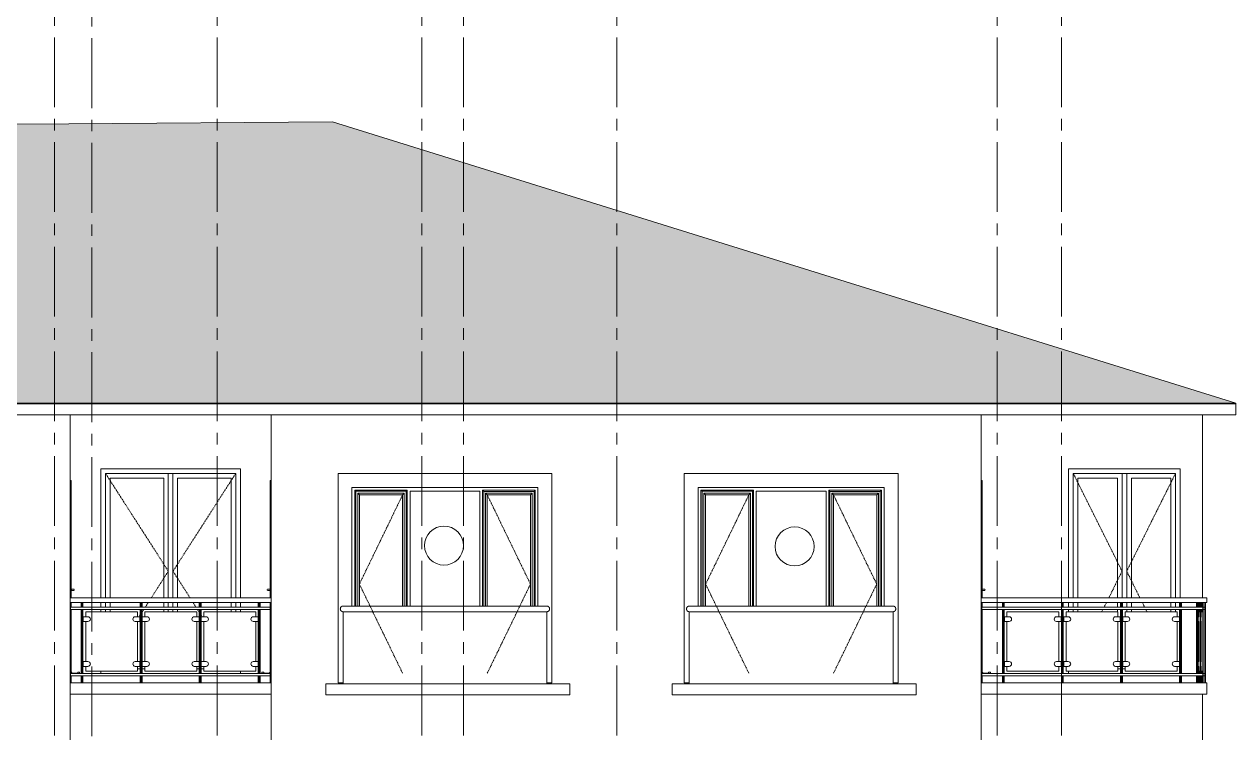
# Model space of a CAD drawing. Header units: millimetres. Extents: x 1373 to 40779, y 1939 to 6439.
# Drawn here: x 38774 to 40077, y 4722 to 5484 of the extents above; entities that cross this region are included whole.
import ezdxf

# ---------------------------------------------------------------- set-up
doc = ezdxf.new("R2010")
doc.units = ezdxf.units.MM
doc.linetypes.add('Center', pattern=[3, 1.2, -0.6, 0.6, -0.6])
doc.linetypes.add('IMPORT-CENTER2', pattern=[112.5, 75, -12.5, 12.5, -12.5])
for name, color, linetype, lineweight in [('A-DOOR', 31, 'Continuous', 18), ('A-DOOR-FRAM', 31, 'Continuous', 18), ('A-FLOR', 192, 'Continuous', 30), ('A-FLOR-HRAL', 11, 'Continuous', 18), ('A-GLAZ', 151, 'Continuous', 18), ('A-ROOF', 132, 'Continuous', 18), ('A-ROOF-PATT', 132, 'Continuous', 18), ('A-WALL', 20, 'Continuous', 9), ('S-GRID', 252, 'IMPORT-CENTER2', 5)]:
    doc.layers.add(name, color=color, linetype=linetype, lineweight=lineweight)
doc.layers.add('Çember', color=7, linetype='Continuous')

# ---------------------------------------------------------------- blocks, each defined once
blk = doc.blocks.new('_MB_KAPI_CAMLI_B - _m_kapı_90_camlı-V58-ÖN GÖRÜNÜŞ')
at = {"layer": 'A-DOOR'}
for p, q in [((261.3, 1100.7), (259.8, 1100.7)), ((259.8, 1099.3), (261.3, 1099.3)), ((261.3, 1101.2), (261.3, 1100)), ((261.3, 1100), (261.3, 1098.8)), ((254.4, 1011.5), (252.4, 1011.5)), ((252.4, 1010.2), (252.4, 1011.5)), ((254.4, 1010.2), (254.4, 1011.5)), ((260.1, 1010.5), (254.4, 1010.5)), ((260.1, 1010.2), (260.1, 1010.5)), ((260.5, 1010.8), (260.5, 1010.2))]:
    blk.add_line(p, q, dxfattribs=at)
at = {"layer": 'A-DOOR', "flags": 128}
for points in [[(259.8, 1100.7), (259.7, 1100.7), (259.7, 1100.7), (259.6, 1100.7), (259.6, 1100.7), (259.6, 1100.7), (259.5, 1100.7), (259.5, 1100.7), (259.4, 1100.7), (259.4, 1100.7), (259.4, 1100.7), (259.3, 1100.7), (259.3, 1100.7), (259.3, 1100.7), (259.2, 1100.7), (259.2, 1100.7), (259.2, 1100.7), (259.1, 1100.7), (259.1, 1100.7), (259.1, 1100.7), (259, 1100.7), (259, 1100.7), (259, 1100.7), (259, 1100.7), (258.9, 1100.7), (258.9, 1100.7), (258.9, 1100.7), (258.9, 1100.7), (258.9, 1100.7), (258.8, 1100.7), (258.8, 1100.7), (258.8, 1100.7), (258.8, 1100.7), (258.8, 1100.7), (258.8, 1100.7), (258.8, 1100.7), (258.8, 1100.7), (258.8, 1100.7), (258.8, 1100.7), (258.8, 1100.7)], [(258.8, 1099.3), (258.8, 1099.3), (258.8, 1099.3), (258.8, 1099.3), (258.8, 1099.3), (258.8, 1099.3), (258.8, 1099.3), (258.8, 1099.3), (258.8, 1099.3), (258.8, 1099.3), (258.8, 1099.3), (258.8, 1099.3), (258.9, 1099.3), (258.9, 1099.3), (258.9, 1099.3), (258.9, 1099.3), (258.9, 1099.3), (259, 1099.3), (259, 1099.3), (259, 1099.3), (259.1, 1099.3), (259.1, 1099.3), (259.1, 1099.3), (259.1, 1099.3), (259.2, 1099.3), (259.2, 1099.3), (259.2, 1099.3), (259.3, 1099.3), (259.3, 1099.3), (259.4, 1099.3), (259.4, 1099.3), (259.4, 1099.3), (259.5, 1099.3), (259.5, 1099.3), (259.5, 1099.3), (259.6, 1099.3), (259.6, 1099.3), (259.7, 1099.3), (259.7, 1099.3), (259.7, 1099.3), (259.8, 1099.3)], [(260.1, 1010.5), (260.1, 1010.5), (260.1, 1010.5), (260.2, 1010.5), (260.2, 1010.5), (260.2, 1010.5), (260.2, 1010.5), (260.2, 1010.5), (260.3, 1010.5), (260.3, 1010.6), (260.3, 1010.6), (260.3, 1010.6), (260.3, 1010.6), (260.4, 1010.6), (260.4, 1010.6), (260.4, 1010.6), (260.4, 1010.6), (260.4, 1010.7), (260.4, 1010.7), (260.4, 1010.7), (260.5, 1010.7), (260.5, 1010.7), (260.5, 1010.7), (260.5, 1010.7), (260.5, 1010.8), (260.5, 1010.8), (260.5, 1010.8), (260.5, 1010.8)], [(260.5, 1010.8), (260.6, 1010.9), (260.6, 1010.9), (260.6, 1011), (260.7, 1011.1), (260.7, 1011.2), (260.8, 1011.2), (260.8, 1011.3), (260.9, 1011.3), (260.9, 1011.4), (261, 1011.5), (261, 1011.5), (261.1, 1011.6), (261.2, 1011.6), (261.2, 1011.7), (261.3, 1011.7), (261.4, 1011.7)]]:
    blk.add_lwpolyline(points, dxfattribs=at)
at = {"layer": 'A-DOOR'}
for start, end in [(150, 180), (180, 210), (75, 120), (240, 285)]:
    blk.add_arc((258.8, 1100), 0.7, start, end, dxfattribs=at)
at = {"layer": 'A-DOOR-FRAM'}
for p, q in [((261.4, 1091.4), (261.4, 1217.5)), ((262.4, 1217.5), (261.4, 1217.5)), ((261.4, 1081.4), (261.4, 1086.4)), ((261.4, 1010.2), (261.4, 1078.7)), ((261.4, 1000), (261.4, 1007.6))]:
    blk.add_line(p, q, dxfattribs=at)
blk = doc.blocks.new('_MB_KAPI_CAMLI_B - _m_kapı_90_camlı-V59-ÖN GÖRÜNÜŞ')
at = {"layer": 'A-DOOR'}
for p, q in [((1027.2, 1100), (1027.2, 1101.2)), ((1028.7, 1100.7), (1027.2, 1100.7)), ((1027.2, 1098.8), (1027.2, 1100)), ((1027.2, 1099.3), (1028.7, 1099.3)), ((1027.9, 1010.2), (1027.9, 1010.8)), ((1034.1, 1010.5), (1028.3, 1010.5)), ((1028.3, 1010.5), (1028.3, 1010.2)), ((1036.1, 1011.5), (1034.1, 1011.5)), ((1034.1, 1011.5), (1034.1, 1010.2)), ((1036.1, 1011.5), (1036.1, 1010.2))]:
    blk.add_line(p, q, dxfattribs=at)
at = {"layer": 'A-DOOR', "flags": 128}
for points in [[(1029.7, 1100.7), (1029.7, 1100.7), (1029.7, 1100.7), (1029.7, 1100.7), (1029.7, 1100.7), (1029.7, 1100.7), (1029.7, 1100.7), (1029.6, 1100.7), (1029.6, 1100.7), (1029.6, 1100.7), (1029.6, 1100.7), (1029.6, 1100.7), (1029.6, 1100.7), (1029.6, 1100.7), (1029.5, 1100.7), (1029.5, 1100.7), (1029.5, 1100.7), (1029.5, 1100.7), (1029.4, 1100.7), (1029.4, 1100.7), (1029.4, 1100.7), (1029.4, 1100.7), (1029.3, 1100.7), (1029.3, 1100.7), (1029.3, 1100.7), (1029.2, 1100.7), (1029.2, 1100.7), (1029.2, 1100.7), (1029.1, 1100.7), (1029.1, 1100.7), (1029, 1100.7), (1029, 1100.7), (1029, 1100.7), (1028.9, 1100.7), (1028.9, 1100.7), (1028.9, 1100.7), (1028.8, 1100.7), (1028.8, 1100.7), (1028.7, 1100.7), (1028.7, 1100.7), (1028.7, 1100.7)], [(1028.7, 1099.3), (1028.7, 1099.3), (1028.8, 1099.3), (1028.8, 1099.3), (1028.8, 1099.3), (1028.9, 1099.3), (1028.9, 1099.3), (1029, 1099.3), (1029, 1099.3), (1029, 1099.3), (1029.1, 1099.3), (1029.1, 1099.3), (1029.1, 1099.3), (1029.2, 1099.3), (1029.2, 1099.3), (1029.3, 1099.3), (1029.3, 1099.3), (1029.3, 1099.3), (1029.3, 1099.3), (1029.4, 1099.3), (1029.4, 1099.3), (1029.4, 1099.3), (1029.5, 1099.3), (1029.5, 1099.3), (1029.5, 1099.3), (1029.5, 1099.3), (1029.5, 1099.3), (1029.6, 1099.3), (1029.6, 1099.3), (1029.6, 1099.3), (1029.6, 1099.3), (1029.6, 1099.3), (1029.6, 1099.3), (1029.7, 1099.3), (1029.7, 1099.3), (1029.7, 1099.3), (1029.7, 1099.3), (1029.7, 1099.3), (1029.7, 1099.3), (1029.7, 1099.3)], [(1027.1, 1011.7), (1027.1, 1011.7), (1027.2, 1011.7), (1027.3, 1011.6), (1027.3, 1011.6), (1027.4, 1011.5), (1027.5, 1011.5), (1027.5, 1011.4), (1027.6, 1011.3), (1027.6, 1011.3), (1027.7, 1011.2), (1027.7, 1011.2), (1027.8, 1011.1), (1027.8, 1011), (1027.8, 1011), (1027.9, 1010.9), (1027.9, 1010.8), (1027.9, 1010.8)], [(1027.9, 1010.8), (1027.9, 1010.8), (1027.9, 1010.8), (1027.9, 1010.8), (1028, 1010.7), (1028, 1010.7), (1028, 1010.7), (1028, 1010.7), (1028, 1010.7), (1028, 1010.7), (1028, 1010.6), (1028.1, 1010.6), (1028.1, 1010.6), (1028.1, 1010.6), (1028.1, 1010.6), (1028.1, 1010.6), (1028.1, 1010.6), (1028.2, 1010.6), (1028.2, 1010.5), (1028.2, 1010.5), (1028.2, 1010.5), (1028.2, 1010.5), (1028.3, 1010.5), (1028.3, 1010.5), (1028.3, 1010.5), (1028.3, 1010.5), (1028.3, 1010.5), (1028.3, 1010.5)]]:
    blk.add_lwpolyline(points, dxfattribs=at)
at = {"layer": 'A-DOOR'}
for start, end in [(60, 105), (255, 300), (0, 30), (330, 0)]:
    blk.add_arc((1029.7, 1100), 0.7, start, end, dxfattribs=at)
at = {"layer": 'A-DOOR-FRAM'}
for p, q in [((1027.1, 1217.5), (1026.1, 1217.5)), ((1027.1, 1217.5), (1027.1, 1091.4)), ((1027.1, 1086.4), (1027.1, 1081.4)), ((1027.1, 1078.7), (1027.1, 1010.2)), ((1027.1, 1007.6), (1027.1, 1000))]:
    blk.add_line(p, q, dxfattribs=at)
blk = doc.blocks.new('_MB_KAPI_CAMLI_B - _m_kapı_80_camlı-V61-ÖN GÖRÜNÜŞ')
at = {"layer": 'A-DOOR'}
for p, q in [((47.5, 1100), (47.5, 1101.2)), ((49, 1100.7), (47.5, 1100.7)), ((47.5, 1098.8), (47.5, 1100)), ((47.5, 1099.3), (49, 1099.3)), ((48.2, 1010.2), (48.2, 1010.8)), ((54.4, 1010.5), (48.6, 1010.5)), ((48.6, 1010.5), (48.6, 1010.2)), ((56.4, 1011.5), (54.4, 1011.5)), ((54.4, 1011.5), (54.4, 1010.2)), ((56.4, 1011.5), (56.4, 1010.2))]:
    blk.add_line(p, q, dxfattribs=at)
at = {"layer": 'A-DOOR', "flags": 128}
for points in [[(50, 1100.7), (50, 1100.7), (49.9, 1100.7), (49.9, 1100.7), (49.9, 1100.7), (49.9, 1100.7), (49.9, 1100.7), (49.9, 1100.7), (49.9, 1100.7), (49.9, 1100.7), (49.9, 1100.7), (49.9, 1100.7), (49.8, 1100.7), (49.8, 1100.7), (49.8, 1100.7), (49.8, 1100.7), (49.8, 1100.7), (49.7, 1100.7), (49.7, 1100.7), (49.7, 1100.7), (49.6, 1100.7), (49.6, 1100.7), (49.6, 1100.7), (49.6, 1100.7), (49.5, 1100.7), (49.5, 1100.7), (49.5, 1100.7), (49.4, 1100.7), (49.4, 1100.7), (49.4, 1100.7), (49.3, 1100.7), (49.3, 1100.7), (49.2, 1100.7), (49.2, 1100.7), (49.2, 1100.7), (49.1, 1100.7), (49.1, 1100.7), (49, 1100.7), (49, 1100.7), (49, 1100.7), (49, 1100.7)], [(49, 1099.3), (49, 1099.3), (49, 1099.3), (49.1, 1099.3), (49.1, 1099.3), (49.2, 1099.3), (49.2, 1099.3), (49.2, 1099.3), (49.3, 1099.3), (49.3, 1099.3), (49.3, 1099.3), (49.4, 1099.3), (49.4, 1099.3), (49.4, 1099.3), (49.5, 1099.3), (49.5, 1099.3), (49.5, 1099.3), (49.6, 1099.3), (49.6, 1099.3), (49.6, 1099.3), (49.7, 1099.3), (49.7, 1099.3), (49.7, 1099.3), (49.7, 1099.3), (49.8, 1099.3), (49.8, 1099.3), (49.8, 1099.3), (49.8, 1099.3), (49.9, 1099.3), (49.9, 1099.3), (49.9, 1099.3), (49.9, 1099.3), (49.9, 1099.3), (49.9, 1099.3), (49.9, 1099.3), (49.9, 1099.3), (49.9, 1099.3), (49.9, 1099.3), (50, 1099.3), (50, 1099.3)], [(47.3, 1011.7), (47.4, 1011.7), (47.5, 1011.7), (47.5, 1011.6), (47.6, 1011.6), (47.7, 1011.5), (47.7, 1011.5), (47.8, 1011.4), (47.8, 1011.3), (47.9, 1011.3), (47.9, 1011.2), (48, 1011.2), (48, 1011.1), (48.1, 1011), (48.1, 1011), (48.1, 1010.9), (48.2, 1010.8), (48.2, 1010.8)], [(48.2, 1010.8), (48.2, 1010.8), (48.2, 1010.8), (48.2, 1010.8), (48.2, 1010.7), (48.2, 1010.7), (48.2, 1010.7), (48.3, 1010.7), (48.3, 1010.7), (48.3, 1010.7), (48.3, 1010.6), (48.3, 1010.6), (48.3, 1010.6), (48.3, 1010.6), (48.4, 1010.6), (48.4, 1010.6), (48.4, 1010.6), (48.4, 1010.6), (48.4, 1010.5), (48.5, 1010.5), (48.5, 1010.5), (48.5, 1010.5), (48.5, 1010.5), (48.5, 1010.5), (48.6, 1010.5), (48.6, 1010.5), (48.6, 1010.5), (48.6, 1010.5)]]:
    blk.add_lwpolyline(points, dxfattribs=at)
at = {"layer": 'A-DOOR'}
for start, end in [(60, 105), (255, 300), (0, 30), (330, 0)]:
    blk.add_arc((50, 1100), 0.7, start, end, dxfattribs=at)
at = {"layer": 'A-DOOR-FRAM'}
for p, q in [((47.4, 1217.5), (46.4, 1217.5)), ((47.4, 1217.5), (47.4, 1091.4)), ((47.4, 1086.4), (47.4, 1081.4)), ((47.4, 1078.7), (47.4, 1010.2)), ((47.4, 1007.6), (47.4, 1000))]:
    blk.add_line(p, q, dxfattribs=at)

msp = doc.modelspace()

# ---------------------------------------------------------------- hatches: boundary and pattern name
at = {"layer": 'A-ROOF-PATT'}
h = msp.add_hatch(dxfattribs=at)
h.set_pattern_fill('FP_27', color=256, style=0, pattern_type=2)
h.set_pattern_definition([(0, (38776.667, 5361.478), (64.77, 9.419), [15.24, -12.7, 17.78, -7.62, -33.02]), (0, (38776.667, 5361.478), (64.77, 9.419), [-53.34, 22.86, -10.16]), (0, (38791.907, 5361.87), (64.77, 9.419), [12.7, -48.26, 10.16, -15.24]), (0, (38822.387, 5360.889), (64.77, 9.419), [7.62, -78.74]), (90, (38776.667, 5361.478), (-21.59, 9.419), [9.026, -28.649]), (90, (38791.907, 5361.478), (-21.59, 9.419), [8.83, -28.845]), (90, (38804.607, 5361.478), (-21.59, 9.419), [8.241, -29.434]), (90, (38822.387, 5360.889), (-21.59, 9.419), [9.026, -28.649]), (90, (38830.007, 5360.889), (-21.59, 9.419), [9.026, -28.649]), (90, (38852.867, 5361.478), (-21.59, 9.419), [8.634, -29.041])])
h.paths.add_polyline_path([(39352.5, 5076.4), (40076.6, 5076.4), (39105.2, 5378.6), (38821.6, 5376.5), (38562.6, 5375.7), (37641.3, 5076.4), (39253.6, 5076.4)])

# ---------------------------------------------------------------- linework, layer by layer
at = {"layer": 'A-FLOR', "color": 1, "lineweight": 20}
for p, q in [((38823, 4775.8), (39039, 4775.8)), ((39802.8, 4775.8), (40045.3, 4775.8)), ((40045.3, 4775.8), (40045.3, 4763.8)), ((39039, 4763.8), (38823, 4763.8)), ((40045.3, 4763.8), (39802.8, 4763.8))]:
    msp.add_line(p, q, dxfattribs=at)
at = {"layer": 'A-FLOR-HRAL'}
for p, q in [((38823, 4867.2), (39039, 4867.2)), ((38823, 4862.1), (39039, 4862.1)), ((38823.2, 4775.8), (38823.2, 4862.1)), ((38834.8, 4857), (38834.8, 4862.1)), ((38836.7, 4862.1), (38836.7, 4857)), ((38898.3, 4857.2), (38898.3, 4862.1)), ((38900.2, 4862.1), (38900.2, 4857.2)), ((38961.8, 4857.2), (38961.8, 4862.1)), ((38963.7, 4862.1), (38963.7, 4857.2)), ((39025.3, 4857), (39025.3, 4862.1)), ((39027.2, 4862.1), (39027.2, 4857)), ((39038.2, 4775.8), (39038.2, 4862.1)), ((39802.8, 4867.2), (40045.3, 4867.2)), ((39802.8, 4862.1), (40045.3, 4862.1)), ((39803.5, 4775.8), (39803.5, 4862.1)), ((39825.7, 4857.2), (39825.7, 4862.1)), ((39827.6, 4862.1), (39827.6, 4857.2)), ((39889.2, 4857.2), (39889.2, 4862.1)), ((39891.1, 4862.1), (39891.1, 4857.2)), ((39952.7, 4857.2), (39952.7, 4862.1)), ((39954.6, 4862.1), (39954.6, 4857.2)), ((40016.2, 4857.2), (40016.2, 4862.1)), ((40018.1, 4862.1), (40018.1, 4857.2)), ((40034.3, 4857.2), (40034.3, 4862.1)), ((40035.6, 4857.2), (40035.6, 4862.1)), ((40035.7, 4857.2), (40035.7, 4862.1)), ((40037.6, 4857.2), (40037.6, 4862.1)), ((40038.2, 4857.2), (40038.2, 4862.1)), ((40038.4, 4857.2), (40038.4, 4862.1)), ((40038.5, 4857.2), (40038.5, 4862.1)), ((40040.4, 4857.2), (40040.4, 4862.1)), ((40041.1, 4857.2), (40041.1, 4862.1)), ((40041.2, 4857.2), (40041.2, 4862.1)), ((40041.3, 4862.1), (40041.3, 4775.8)), ((40042.7, 4775.8), (40042.7, 4862.1)), ((40043.9, 4775.8), (40043.9, 4862.1)), ((40045.3, 4867.2), (40045.3, 4862.1)), ((38823, 4857), (39038.2, 4857)), ((38823, 4854.5), (39038.2, 4854.5)), ((38834.8, 4785.9), (38834.8, 4854.5)), ((38836.7, 4854.5), (38836.7, 4785.9)), ((38895.5, 4852), (38839.6, 4852)), ((38839.6, 4852), (38839.6, 4846.9)), ((38895.5, 4846.9), (38895.5, 4852)), ((38898.3, 4785.9), (38898.3, 4854.5)), ((38900.2, 4854.5), (38900.2, 4785.9)), ((38959, 4852), (38903.1, 4852)), ((38903.1, 4852), (38903.1, 4846.9)), ((38959, 4846.9), (38959, 4852)), ((38961.8, 4785.9), (38961.8, 4854.5)), ((38963.7, 4854.5), (38963.7, 4785.9)), ((39022.5, 4852), (38966.6, 4852)), ((38966.6, 4852), (38966.6, 4846.9)), ((39022.5, 4846.9), (39022.5, 4852)), ((39025.3, 4785.9), (39025.3, 4854.5)), ((39027.2, 4854.5), (39027.2, 4785.9)), ((39802.8, 4857), (40043.9, 4857)), ((39802.8, 4854.5), (40043.9, 4854.5)), ((39825.7, 4785.9), (39825.7, 4854.5)), ((39827.6, 4854.5), (39827.6, 4785.9)), ((39886.4, 4852), (39830.5, 4852)), ((39830.5, 4852), (39830.5, 4846.9)), ((39886.4, 4846.9), (39886.4, 4852)), ((39889.2, 4785.9), (39889.2, 4854.5)), ((39891.1, 4854.5), (39891.1, 4785.9)), ((39949.9, 4852), (39894, 4852)), ((39894, 4852), (39894, 4846.9)), ((39949.9, 4846.9), (39949.9, 4852)), ((39952.7, 4785.9), (39952.7, 4854.5)), ((39954.6, 4854.5), (39954.6, 4785.9)), ((40013.4, 4852), (39957.5, 4852)), ((39957.5, 4852), (39957.5, 4846.9)), ((40013.4, 4846.9), (40013.4, 4852)), ((40016.2, 4785.9), (40016.2, 4854.5)), ((40018.1, 4854.5), (40018.1, 4785.9)), ((40034.3, 4785.9), (40034.3, 4854.5)), ((40035.6, 4785.9), (40035.6, 4854.5)), ((40035.7, 4785.9), (40035.7, 4854.5)), ((40036.8, 4852), (40036.8, 4846.9)), ((40038.4, 4852), (40036.8, 4852)), ((40037.6, 4852), (40037.6, 4854.5)), ((40038.2, 4852), (40038.2, 4854.5)), ((40038.4, 4785.9), (40038.4, 4854.5)), ((40038.5, 4785.9), (40038.5, 4854.5)), ((40039.5, 4852), (40039.5, 4846.9)), ((40041.1, 4852), (40039.5, 4852)), ((40040.4, 4852), (40040.4, 4854.5)), ((40041.1, 4785.9), (40041.1, 4854.5)), ((40041.2, 4785.9), (40041.2, 4854.5)), ((40043.9, 4857), (40043.9, 4854.5)), ((38842.1, 4846.9), (38837, 4846.9)), ((38837, 4846.9), (38837, 4841.8)), ((38837, 4841.8), (38842.1, 4841.8)), ((38839.6, 4841.8), (38839.6, 4798.6)), ((38898, 4846.9), (38892.9, 4846.9)), ((38892.9, 4841.8), (38898, 4841.8)), ((38895.5, 4798.6), (38895.5, 4841.8)), ((38898, 4841.8), (38898, 4846.9)), ((38905.6, 4846.9), (38900.5, 4846.9)), ((38900.5, 4846.9), (38900.5, 4841.8)), ((38900.5, 4841.8), (38905.6, 4841.8)), ((38903.1, 4841.8), (38903.1, 4798.6)), ((38961.5, 4846.9), (38956.4, 4846.9)), ((38956.4, 4841.8), (38961.5, 4841.8)), ((38959, 4798.6), (38959, 4841.8)), ((38961.5, 4841.8), (38961.5, 4846.9)), ((38969.1, 4846.9), (38964, 4846.9)), ((38964, 4846.9), (38964, 4841.8)), ((38964, 4841.8), (38969.1, 4841.8)), ((38966.6, 4841.8), (38966.6, 4798.6)), ((39025, 4846.9), (39019.9, 4846.9)), ((39019.9, 4841.8), (39025, 4841.8)), ((39022.5, 4798.6), (39022.5, 4841.8)), ((39025, 4841.8), (39025, 4846.9)), ((39833, 4846.9), (39828, 4846.9)), ((39828, 4846.9), (39828, 4841.8)), ((39828, 4841.8), (39833, 4841.8)), ((39830.5, 4841.8), (39830.5, 4798.6)), ((39888.9, 4846.9), (39883.8, 4846.9)), ((39883.8, 4841.8), (39888.9, 4841.8)), ((39886.4, 4798.6), (39886.4, 4841.8)), ((39888.9, 4841.8), (39888.9, 4846.9)), ((39896.5, 4846.9), (39891.5, 4846.9)), ((39891.5, 4846.9), (39891.5, 4841.8)), ((39891.5, 4841.8), (39896.5, 4841.8)), ((39894, 4841.8), (39894, 4798.6)), ((39952.4, 4846.9), (39947.3, 4846.9)), ((39947.3, 4841.8), (39952.4, 4841.8)), ((39949.9, 4798.6), (39949.9, 4841.8)), ((39952.4, 4841.8), (39952.4, 4846.9)), ((39960, 4846.9), (39955, 4846.9)), ((39955, 4846.9), (39955, 4841.8)), ((39955, 4841.8), (39960, 4841.8)), ((39957.5, 4841.8), (39957.5, 4798.6)), ((40015.9, 4846.9), (40010.8, 4846.9)), ((40010.8, 4841.8), (40015.9, 4841.8)), ((40013.4, 4798.6), (40013.4, 4841.8)), ((40015.9, 4841.8), (40015.9, 4846.9)), ((40036.2, 4846.9), (40036, 4846.9)), ((40036, 4846.9), (40036, 4841.8)), ((40036, 4841.8), (40036.2, 4841.8)), ((40037, 4846.9), (40036.2, 4846.9)), ((40036.2, 4841.8), (40037, 4841.8)), ((40036.8, 4841.8), (40036.8, 4798.6)), ((40039, 4846.9), (40038.8, 4846.9)), ((40038.8, 4846.9), (40038.8, 4841.8)), ((40038.8, 4841.8), (40039, 4841.8)), ((40039.8, 4846.9), (40039, 4846.9)), ((40039, 4841.8), (40039.8, 4841.8)), ((40039.5, 4841.8), (40039.5, 4798.6)), ((38842.1, 4798.6), (38837, 4798.6)), ((38837, 4798.6), (38837, 4793.5)), ((38898, 4798.6), (38892.9, 4798.6)), ((38898, 4793.5), (38898, 4798.6)), ((38905.6, 4798.6), (38900.5, 4798.6)), ((38900.5, 4798.6), (38900.5, 4793.5)), ((38961.5, 4798.6), (38956.4, 4798.6)), ((38961.5, 4793.5), (38961.5, 4798.6)), ((38969.1, 4798.6), (38964, 4798.6)), ((38964, 4798.6), (38964, 4793.5)), ((39025, 4798.6), (39019.9, 4798.6)), ((39025, 4793.5), (39025, 4798.6)), ((39833, 4798.6), (39828, 4798.6)), ((39828, 4798.6), (39828, 4793.5)), ((39888.9, 4798.6), (39883.8, 4798.6)), ((39888.9, 4793.5), (39888.9, 4798.6)), ((39896.5, 4798.6), (39891.5, 4798.6)), ((39891.5, 4798.6), (39891.5, 4793.5)), ((39952.4, 4798.6), (39947.3, 4798.6)), ((39952.4, 4793.5), (39952.4, 4798.6)), ((39960, 4798.6), (39955, 4798.6)), ((39955, 4798.6), (39955, 4793.5)), ((40015.9, 4798.6), (40010.8, 4798.6)), ((40015.9, 4793.5), (40015.9, 4798.6)), ((40036.2, 4798.6), (40036, 4798.6)), ((40036, 4798.6), (40036, 4793.5)), ((40037, 4798.6), (40036.2, 4798.6)), ((40039, 4798.6), (40038.8, 4798.6)), ((40038.8, 4798.6), (40038.8, 4793.5)), ((40039.8, 4798.6), (40039, 4798.6)), ((38823, 4785.9), (39038.2, 4785.9)), ((38823, 4783.4), (39038.2, 4783.4)), ((38834.8, 4775.8), (38834.8, 4783.4)), ((38836.7, 4783.4), (38836.7, 4775.8)), ((38837, 4793.5), (38842.1, 4793.5)), ((38839.6, 4793.5), (38839.6, 4788.5)), ((38839.6, 4788.5), (38895.5, 4788.5)), ((38892.9, 4793.5), (38898, 4793.5)), ((38895.5, 4788.5), (38895.5, 4793.5)), ((38898.3, 4775.8), (38898.3, 4783.4)), ((38900.2, 4783.4), (38900.2, 4775.8)), ((38900.5, 4793.5), (38905.6, 4793.5)), ((38903.1, 4793.5), (38903.1, 4788.5)), ((38903.1, 4788.5), (38959, 4788.5)), ((38956.4, 4793.5), (38961.5, 4793.5)), ((38959, 4788.5), (38959, 4793.5)), ((38961.8, 4775.8), (38961.8, 4783.4)), ((38963.7, 4783.4), (38963.7, 4775.8)), ((38964, 4793.5), (38969.1, 4793.5)), ((38966.6, 4793.5), (38966.6, 4788.5)), ((38966.6, 4788.5), (39022.5, 4788.5)), ((39019.9, 4793.5), (39025, 4793.5)), ((39022.5, 4788.5), (39022.5, 4793.5)), ((39025.3, 4775.8), (39025.3, 4783.4)), ((39027.2, 4783.4), (39027.2, 4775.8)), ((39802.8, 4785.9), (40043.9, 4785.9)), ((39802.8, 4783.4), (40043.9, 4783.4)), ((39825.7, 4775.8), (39825.7, 4783.4)), ((39827.6, 4783.4), (39827.6, 4775.8)), ((39828, 4793.5), (39833, 4793.5)), ((39830.5, 4793.5), (39830.5, 4788.5)), ((39830.5, 4788.5), (39886.4, 4788.5)), ((39883.8, 4793.5), (39888.9, 4793.5)), ((39886.4, 4788.5), (39886.4, 4793.5)), ((39889.2, 4775.8), (39889.2, 4783.4)), ((39891.1, 4783.4), (39891.1, 4775.8)), ((39891.5, 4793.5), (39896.5, 4793.5)), ((39894, 4793.5), (39894, 4788.5)), ((39894, 4788.5), (39949.9, 4788.5)), ((39947.3, 4793.5), (39952.4, 4793.5)), ((39949.9, 4788.5), (39949.9, 4793.5)), ((39952.7, 4775.8), (39952.7, 4783.4)), ((39954.6, 4783.4), (39954.6, 4775.8)), ((39955, 4793.5), (39960, 4793.5)), ((39957.5, 4793.5), (39957.5, 4788.5)), ((39957.5, 4788.5), (40013.4, 4788.5)), ((40010.8, 4793.5), (40015.9, 4793.5)), ((40013.4, 4788.5), (40013.4, 4793.5)), ((40016.2, 4775.8), (40016.2, 4783.4)), ((40018.1, 4783.4), (40018.1, 4775.8)), ((40034.3, 4775.8), (40034.3, 4783.4)), ((40035.6, 4775.8), (40035.6, 4783.4)), ((40035.7, 4775.8), (40035.7, 4783.4)), ((40036, 4793.5), (40036.2, 4793.5)), ((40036.2, 4793.5), (40037, 4793.5)), ((40036.8, 4793.5), (40036.8, 4788.5)), ((40036.8, 4788.5), (40038.4, 4788.5)), ((40037.6, 4785.9), (40037.6, 4788.5)), ((40037.6, 4775.8), (40037.6, 4783.4)), ((40038.2, 4785.9), (40038.2, 4788.5)), ((40038.2, 4775.8), (40038.2, 4783.4)), ((40038.4, 4775.8), (40038.4, 4783.4)), ((40038.5, 4775.8), (40038.5, 4783.4)), ((40038.8, 4793.5), (40039, 4793.5)), ((40039, 4793.5), (40039.8, 4793.5)), ((40039.5, 4793.5), (40039.5, 4788.5)), ((40039.5, 4788.5), (40041.1, 4788.5)), ((40040.4, 4785.9), (40040.4, 4788.5)), ((40040.4, 4775.8), (40040.4, 4783.4)), ((40041.1, 4775.8), (40041.1, 4783.4)), ((40041.2, 4775.8), (40041.2, 4783.4)), ((40043.9, 4785.9), (40043.9, 4783.4))]:
    msp.add_line(p, q, dxfattribs=at)
at = {"layer": 'A-FLOR-HRAL', "linetype": 'Continuous'}
for p, q in [((38835.8, 4857), (38835.8, 4862.1)), ((38899.3, 4857.1), (38899.3, 4862.1)), ((38962.8, 4857.1), (38962.8, 4862.1)), ((39026.3, 4857), (39026.3, 4862.1)), ((39826.7, 4857.1), (39826.7, 4862.1)), ((39890.2, 4857.1), (39890.2, 4862.1)), ((39953.7, 4857.1), (39953.7, 4862.1)), ((40017.2, 4857.1), (40017.2, 4862.1)), ((40036.6, 4857), (40036.6, 4862.1)), ((40039.4, 4857), (40039.4, 4862.1)), ((38835.8, 4785.9), (38835.8, 4854.5)), ((38899.3, 4785.9), (38899.3, 4854.5)), ((38962.8, 4785.9), (38962.8, 4854.5)), ((39026.3, 4785.9), (39026.3, 4854.5)), ((39826.7, 4785.9), (39826.7, 4854.5)), ((39890.2, 4785.9), (39890.2, 4854.5)), ((39953.7, 4785.9), (39953.7, 4854.5)), ((40017.2, 4785.9), (40017.2, 4854.5)), ((40036.6, 4846.9), (40036.6, 4854.5)), ((40038.4, 4857.1), (40038.4, 4857.2)), ((40039.4, 4846.9), (40039.4, 4854.5)), ((40036.6, 4798.6), (40036.6, 4841.8)), ((40039.4, 4798.6), (40039.4, 4841.8)), ((38835.8, 4775.8), (38835.8, 4783.4)), ((38899.3, 4775.8), (38899.3, 4783.4)), ((38962.8, 4775.8), (38962.8, 4783.4)), ((39026.3, 4775.8), (39026.3, 4783.4)), ((39826.7, 4775.8), (39826.7, 4783.4)), ((39890.2, 4775.8), (39890.2, 4783.4)), ((39953.7, 4775.8), (39953.7, 4783.4)), ((40017.2, 4775.8), (40017.2, 4783.4)), ((40035.7, 4785.9), (40035.7, 4792.8)), ((40036.6, 4785.9), (40036.6, 4793.5)), ((40036.6, 4775.8), (40036.6, 4783.4)), ((40039.4, 4785.9), (40039.4, 4793.5)), ((40039.4, 4775.8), (40039.4, 4783.4)), ((40041.2, 4785.9), (40041.2, 4787.2)), ((40035.7, 4775.8), (40035.7, 4775.9)), ((40041.2, 4775.8), (40041.2, 4776.3))]:
    msp.add_line(p, q, dxfattribs=at)
at = {"layer": 'A-FLOR-HRAL'}
for centre, start, end in [((38842.1, 4844.3), 270, 90), ((38892.9, 4844.3), 90, 270), ((38905.6, 4844.3), 270, 90), ((38956.4, 4844.3), 90, 270), ((38969.1, 4844.3), 270, 90), ((39019.9, 4844.3), 90, 270), ((39833, 4844.3), 270, 90), ((39883.8, 4844.3), 90, 270), ((39896.5, 4844.3), 270, 90), ((39947.3, 4844.3), 90, 270), ((39960, 4844.3), 270, 90), ((40010.8, 4844.3), 90, 270), ((38842.1, 4796.1), 270, 90), ((38892.9, 4796.1), 90, 270), ((38905.6, 4796.1), 270, 90), ((38956.4, 4796.1), 90, 270), ((38969.1, 4796.1), 270, 90), ((39019.9, 4796.1), 90, 270), ((39833, 4796.1), 270, 90), ((39883.8, 4796.1), 90, 270), ((39896.5, 4796.1), 270, 90), ((39947.3, 4796.1), 90, 270), ((39960, 4796.1), 270, 90), ((40010.8, 4796.1), 90, 270)]:
    msp.add_arc(centre, 2.54, start, end, dxfattribs=at)
for centre, start_param, end_param in [((40036.2, 4844.3), 3.141593, 6.283185), ((40038.5, 4844.3), 0.851761, 2.231964), ((40039, 4844.3), 3.141593, 6.283185), ((40041.2, 4844.3), 0.851761, 2.231964), ((40036.2, 4796.1), 3.141593, 6.283185), ((40038.5, 4796.1), 0.851761, 2.289831), ((40039, 4796.1), 3.141593, 6.283185), ((40041.2, 4796.1), 0.851761, 2.289831)]:
    msp.add_ellipse(centre, major_axis=(0, 2.54), ratio=0.043477, start_param=start_param, end_param=end_param, dxfattribs=at)
at = {"layer": 'A-GLAZ', "linetype": 'Center'}
for p, q in [((38861, 5000.8), (38928.5, 4895.8)), ((39001, 5000.8), (38933.5, 4895.8)), ((39901.8, 5000.8), (39954.3, 4895.8)), ((40011.8, 5000.8), (39959.3, 4895.8)), ((39180.5, 4977.8), (39134, 4881.9)), ((39271.5, 4977.8), (39318, 4881.9)), ((39552.9, 4977.8), (39506.4, 4881.9)), ((39643.9, 4977.8), (39690.4, 4881.9)), ((38928.5, 4895.8), (38910.2, 4867.2)), ((38933.5, 4895.8), (38951.9, 4867.2)), ((39954.3, 4895.8), (39940, 4867.2)), ((39959.3, 4895.8), (39973.5, 4867.2)), ((39180.5, 4786.1), (39134, 4881.9)), ((39271.5, 4786.1), (39318, 4881.9)), ((39552.9, 4786.1), (39506.4, 4881.9)), ((39643.9, 4786.1), (39690.4, 4881.9)), ((38906.9, 4862.1), (38903.7, 4857.2)), ((38955.1, 4862.1), (38958.3, 4857.2)), ((39937.4, 4862.1), (39935, 4857.2)), ((39976.1, 4862.1), (39978.6, 4857.2)), ((38898.3, 4848.8), (38897.1, 4846.9)), ((38902, 4854.5), (38900.2, 4851.7)), ((38960, 4854.5), (38961.8, 4851.7)), ((38963.7, 4848.8), (38964.9, 4846.9)), ((39933.6, 4854.5), (39932.4, 4852)), ((39979.9, 4854.5), (39981.2, 4852))]:
    msp.add_line(p, q, dxfattribs=at)
at = {"layer": 'A-GLAZ'}
for p, q in [((38861, 5000.8), (39001, 5000.8)), ((38861, 5000.8), (38861, 4867.2)), ((38866, 4995.8), (38923.5, 4995.8)), ((38866, 4995.8), (38866, 4867.2)), ((38923.5, 4867.2), (38923.5, 4995.8)), ((38933.5, 5000.8), (38928.5, 5000.8)), ((38928.5, 4867.2), (38928.5, 5000.8)), ((38933.5, 5000.8), (38933.5, 4867.2)), ((38938.5, 4995.8), (38996, 4995.8)), ((38938.5, 4995.8), (38938.5, 4867.2)), ((38996, 4867.2), (38996, 4995.8)), ((39001, 4867.2), (39001, 5000.8)), ((39341, 5000.8), (39111, 5000.8)), ((39111, 5000.8), (39111, 4775.8)), ((39341, 4775.8), (39341, 5000.8)), ((39713.4, 5000.8), (39483.4, 5000.8)), ((39483.4, 5000.8), (39483.4, 4775.8)), ((39713.4, 4775.8), (39713.4, 5000.8)), ((39901.8, 5000.8), (40011.8, 5000.8)), ((39901.8, 5000.8), (39901.8, 4867.2)), ((39906.8, 4995.8), (39949.3, 4995.8)), ((39906.8, 4995.8), (39906.8, 4867.2)), ((39949.3, 4867.2), (39949.3, 4995.8)), ((39959.3, 5000.8), (39954.3, 5000.8)), ((39954.3, 4867.2), (39954.3, 5000.8)), ((39959.3, 5000.8), (39959.3, 4867.2)), ((39964.3, 4995.8), (40006.8, 4995.8)), ((39964.3, 4995.8), (39964.3, 4867.2)), ((40006.8, 4867.2), (40006.8, 4995.8)), ((40011.8, 4867.2), (40011.8, 5000.8)), ((39126, 4858.3), (39126, 4985.8)), ((39126, 4985.8), (39326, 4985.8)), ((39129, 4858.3), (39129, 4982.8)), ((39130.1, 4981.7), (39129, 4982.8)), ((39129, 4982.8), (39185.5, 4982.8)), ((39130.1, 4858.3), (39130.1, 4981.7)), ((39184.4, 4981.7), (39130.1, 4981.7)), ((39134, 4977.8), (39132.3, 4979.5)), ((39132.3, 4979.5), (39132.3, 4858.3)), ((39182.3, 4979.5), (39132.3, 4979.5)), ((39134, 4977.8), (39134, 4858.3)), ((39180.5, 4977.8), (39134, 4977.8)), ((39182.3, 4979.5), (39180.5, 4977.8)), ((39180.5, 4858.3), (39180.5, 4977.8)), ((39182.3, 4858.3), (39182.3, 4979.5)), ((39185.5, 4982.8), (39184.4, 4981.7)), ((39184.4, 4981.7), (39184.4, 4858.3)), ((39185.5, 4982.8), (39185.5, 4858.3)), ((39188.5, 4858.3), (39188.5, 4981.8)), ((39188.5, 4981.8), (39263.5, 4981.8)), ((39263.5, 4981.8), (39263.5, 4858.3)), ((39266.5, 4982.8), (39323, 4982.8)), ((39266.5, 4858.3), (39266.5, 4982.8)), ((39266.5, 4982.8), (39267.7, 4981.6)), ((39267.7, 4981.6), (39321.9, 4981.6)), ((39267.7, 4981.6), (39267.7, 4858.3)), ((39319.9, 4979.6), (39269.6, 4979.6)), ((39269.6, 4858.3), (39269.6, 4979.6)), ((39269.6, 4979.6), (39271.5, 4977.8)), ((39318, 4977.8), (39271.5, 4977.8)), ((39271.5, 4977.8), (39271.5, 4858.3)), ((39318, 4977.8), (39319.9, 4979.6)), ((39318, 4858.3), (39318, 4977.8)), ((39319.9, 4858.3), (39319.9, 4979.6)), ((39321.9, 4981.6), (39323, 4982.8)), ((39321.9, 4981.6), (39321.9, 4858.3)), ((39323, 4982.8), (39323, 4858.3)), ((39326, 4985.8), (39326, 4858.3)), ((39498.4, 4858.3), (39498.4, 4985.8)), ((39498.4, 4985.8), (39698.4, 4985.8)), ((39501.4, 4858.3), (39501.4, 4982.8)), ((39502.5, 4981.7), (39501.4, 4982.8)), ((39501.4, 4982.8), (39557.9, 4982.8)), ((39502.5, 4858.3), (39502.5, 4981.7)), ((39556.8, 4981.7), (39502.5, 4981.7)), ((39506.4, 4977.8), (39504.6, 4979.5)), ((39504.6, 4979.5), (39504.6, 4858.3)), ((39554.6, 4979.5), (39504.6, 4979.5)), ((39506.4, 4977.8), (39506.4, 4858.3)), ((39552.9, 4977.8), (39506.4, 4977.8)), ((39554.6, 4979.5), (39552.9, 4977.8)), ((39552.9, 4858.3), (39552.9, 4977.8)), ((39554.6, 4858.3), (39554.6, 4979.5)), ((39557.9, 4982.8), (39556.8, 4981.7)), ((39556.8, 4981.7), (39556.8, 4858.3)), ((39557.9, 4982.8), (39557.9, 4858.3)), ((39560.9, 4858.3), (39560.9, 4981.8)), ((39560.9, 4981.8), (39635.9, 4981.8)), ((39635.9, 4981.8), (39635.9, 4858.3)), ((39638.9, 4982.8), (39695.4, 4982.8)), ((39638.9, 4858.3), (39638.9, 4982.8)), ((39638.9, 4982.8), (39640, 4981.6)), ((39640, 4981.6), (39694.2, 4981.6)), ((39640, 4981.6), (39640, 4858.3)), ((39692.3, 4979.6), (39642, 4979.6)), ((39642, 4858.3), (39642, 4979.6)), ((39642, 4979.6), (39643.9, 4977.8)), ((39690.4, 4977.8), (39643.9, 4977.8)), ((39643.9, 4977.8), (39643.9, 4858.3)), ((39690.4, 4977.8), (39692.3, 4979.6)), ((39690.4, 4858.3), (39690.4, 4977.8)), ((39692.3, 4858.3), (39692.3, 4979.6)), ((39694.2, 4981.6), (39695.4, 4982.8)), ((39694.2, 4981.6), (39694.2, 4858.3)), ((39695.4, 4982.8), (39695.4, 4858.3)), ((39698.4, 4985.8), (39698.4, 4858.3)), ((38861, 4862.1), (38861, 4857)), ((38866, 4862.1), (38866, 4857)), ((38923.5, 4857.2), (38923.5, 4862.1)), ((38928.5, 4857.2), (38928.5, 4862.1)), ((38933.5, 4862.1), (38933.5, 4857.2)), ((38938.5, 4862.1), (38938.5, 4857.2)), ((38996, 4857.2), (38996, 4862.1)), ((39001, 4857.2), (39001, 4862.1)), ((39901.8, 4862.1), (39901.8, 4857)), ((39906.8, 4862.1), (39906.8, 4857)), ((39949.3, 4857.2), (39949.3, 4862.1)), ((39959.3, 4862.1), (39959.3, 4857.2)), ((39964.3, 4862.1), (39964.3, 4857.2)), ((40006.8, 4857.2), (40006.8, 4862.1)), ((40011.8, 4857.2), (40011.8, 4862.1)), ((38861, 4854.5), (38861, 4852)), ((38866, 4854.5), (38866, 4852)), ((38923.5, 4852), (38923.5, 4854.5)), ((38928.5, 4852), (38928.5, 4854.5)), ((38933.5, 4854.5), (38933.5, 4852)), ((38938.5, 4854.5), (38938.5, 4852)), ((38996, 4852), (38996, 4854.5)), ((39001, 4852), (39001, 4854.5)), ((39335.6, 4858.3), (39116.5, 4858.3)), ((39116.5, 4852.4), (39116.5, 4774.8)), ((39116.5, 4852.3), (39335.6, 4852.3)), ((39335.6, 4852.4), (39335.6, 4774.8)), ((39708, 4858.3), (39488.8, 4858.3)), ((39488.8, 4852.4), (39488.8, 4774.8)), ((39488.8, 4852.3), (39708, 4852.3)), ((39708, 4852.4), (39708, 4774.8)), ((39901.8, 4854.5), (39901.8, 4852)), ((39906.8, 4854.5), (39906.8, 4852)), ((39949.3, 4852), (39949.3, 4854.5)), ((39959.3, 4854.5), (39959.3, 4852)), ((39964.3, 4854.5), (39964.3, 4852)), ((40006.8, 4852), (40006.8, 4854.5)), ((40011.8, 4852), (40011.8, 4854.5)), ((38898, 4795.8), (38898.3, 4795.8)), ((38900.2, 4795.8), (38900.5, 4795.8)), ((38961.5, 4795.8), (38961.8, 4795.8)), ((38963.7, 4795.8), (38964, 4795.8)), ((38895.5, 4790.8), (38898.3, 4790.8)), ((38900.2, 4790.8), (38903.1, 4790.8)), ((38959, 4790.8), (38961.8, 4790.8)), ((38963.7, 4790.8), (38966.6, 4790.8)), ((39949.9, 4790.8), (39952.7, 4790.8)), ((39957.5, 4790.8), (39954.6, 4790.8)), ((39954.6, 4790.8), (39957.5, 4790.8)), ((39098, 4774.8), (39360.5, 4774.8)), ((39098, 4762.8), (39098, 4774.8)), ((39111, 4775.8), (39116.5, 4775.8)), ((39335.6, 4775.8), (39341, 4775.8)), ((39360.5, 4762.8), (39360.5, 4774.8)), ((39470.4, 4774.8), (39732.9, 4774.8)), ((39470.4, 4762.8), (39470.4, 4774.8)), ((39483.4, 4775.8), (39488.8, 4775.8)), ((39708, 4775.8), (39713.4, 4775.8)), ((39732.9, 4762.8), (39732.9, 4774.8)), ((39360.5, 4762.8), (39098, 4762.8)), ((39732.9, 4762.8), (39470.4, 4762.8))]:
    msp.add_line(p, q, dxfattribs=at)
for points, knots in [([(39116.5, 4858.3), (39116.4, 4858.3), (39116.3, 4858.3), (39116.1, 4858.3), (39115.9, 4858.2), (39115.7, 4858.2), (39115.5, 4858.1), (39115.3, 4858.1), (39115.1, 4858), (39114.9, 4857.9), (39114.8, 4857.8), (39114.6, 4857.6), (39114.4, 4857.5), (39114.2, 4857.3), (39114, 4857.1), (39113.8, 4856.8), (39113.7, 4856.4), (39113.5, 4855.9), (39113.5, 4855.6), (39113.5, 4855.3)], [0.5, 0.5, 0.5, 0.5, 0.5208333, 0.5416667, 0.5625, 0.5833333, 0.6041667, 0.625, 0.6458333, 0.6666667, 0.6875, 0.7083333, 0.75, 0.7708333, 0.7916667, 0.8333333, 0.875, 0.9166667, 1, 1, 1, 1]), ([(39113.5, 4855.3), (39113.5, 4855), (39113.5, 4854.6), (39113.7, 4854.1), (39113.8, 4853.8), (39114, 4853.5), (39114.2, 4853.3), (39114.4, 4853.1), (39114.6, 4852.9), (39114.9, 4852.7), (39115.1, 4852.6), (39115.3, 4852.5), (39115.5, 4852.4), (39115.7, 4852.4), (39115.9, 4852.3), (39116.1, 4852.3), (39116.3, 4852.3), (39116.4, 4852.3), (39116.5, 4852.3)], [0, 0, 0, 0, 0.0833333, 0.125, 0.1666667, 0.2083333, 0.2291667, 0.25, 0.2916667, 0.3333333, 0.3541667, 0.375, 0.3958333, 0.4166667, 0.4375, 0.4583333, 0.4791667, 0.5, 0.5, 0.5, 0.5]), ([(39335.6, 4858.3), (39335.7, 4858.3), (39335.8, 4858.3), (39336, 4858.3), (39336.2, 4858.2), (39336.4, 4858.2), (39336.6, 4858.1), (39336.7, 4858.1), (39336.9, 4858), (39337.1, 4857.9), (39337.3, 4857.8), (39337.5, 4857.6), (39337.7, 4857.5), (39337.8, 4857.3), (39338, 4857.1), (39338.2, 4856.8), (39338.4, 4856.4), (39338.5, 4855.9), (39338.6, 4855.6), (39338.6, 4855.3)], [0.5, 0.5, 0.5, 0.5, 0.5208333, 0.5416667, 0.5625, 0.5833333, 0.6041667, 0.625, 0.6458333, 0.6666667, 0.6875, 0.7083333, 0.75, 0.7708333, 0.7916667, 0.8333333, 0.875, 0.9166667, 1, 1, 1, 1]), ([(39338.6, 4855.3), (39338.6, 4855), (39338.5, 4854.6), (39338.4, 4854.1), (39338.2, 4853.8), (39338, 4853.5), (39337.8, 4853.3), (39337.7, 4853.1), (39337.4, 4852.9), (39337.1, 4852.7), (39336.9, 4852.6), (39336.7, 4852.5), (39336.6, 4852.4), (39336.4, 4852.4), (39336.2, 4852.3), (39336, 4852.3), (39335.8, 4852.3), (39335.7, 4852.3), (39335.6, 4852.3)], [0, 0, 0, 0, 0.0833333, 0.125, 0.1666667, 0.2083333, 0.2291667, 0.25, 0.2916667, 0.3333333, 0.3541667, 0.375, 0.3958333, 0.4166667, 0.4375, 0.4583333, 0.4791667, 0.5, 0.5, 0.5, 0.5]), ([(39488.8, 4858.3), (39488.8, 4858.3), (39488.6, 4858.3), (39488.4, 4858.3), (39488.2, 4858.2), (39488, 4858.2), (39487.9, 4858.1), (39487.7, 4858.1), (39487.5, 4858), (39487.3, 4857.9), (39487.2, 4857.8), (39486.9, 4857.6), (39486.7, 4857.5), (39486.6, 4857.3), (39486.4, 4857.1), (39486.2, 4856.8), (39486, 4856.4), (39485.9, 4855.9), (39485.8, 4855.6), (39485.8, 4855.3)], [0.5, 0.5, 0.5, 0.5, 0.5208333, 0.5416667, 0.5625, 0.5833333, 0.6041667, 0.625, 0.6458333, 0.6666667, 0.6875, 0.7083333, 0.75, 0.7708333, 0.7916667, 0.8333333, 0.875, 0.9166667, 1, 1, 1, 1]), ([(39485.8, 4855.3), (39485.8, 4855), (39485.9, 4854.6), (39486, 4854.1), (39486.2, 4853.8), (39486.4, 4853.5), (39486.6, 4853.3), (39486.7, 4853.1), (39487, 4852.9), (39487.3, 4852.7), (39487.5, 4852.6), (39487.7, 4852.5), (39487.9, 4852.4), (39488, 4852.4), (39488.2, 4852.3), (39488.4, 4852.3), (39488.6, 4852.3), (39488.8, 4852.3), (39488.8, 4852.3)], [0, 0, 0, 0, 0.0833333, 0.125, 0.1666667, 0.2083333, 0.2291667, 0.25, 0.2916667, 0.3333333, 0.3541667, 0.375, 0.3958333, 0.4166667, 0.4375, 0.4583333, 0.4791667, 0.5, 0.5, 0.5, 0.5]), ([(39708, 4858.3), (39708, 4858.3), (39708.2, 4858.3), (39708.3, 4858.3), (39708.5, 4858.2), (39708.7, 4858.2), (39708.9, 4858.1), (39709.1, 4858.1), (39709.3, 4858), (39709.5, 4857.9), (39709.6, 4857.8), (39709.8, 4857.6), (39710, 4857.5), (39710.2, 4857.3), (39710.4, 4857.1), (39710.6, 4856.8), (39710.7, 4856.4), (39710.9, 4855.9), (39711, 4855.6), (39711, 4855.3)], [0.5, 0.5, 0.5, 0.5, 0.5208333, 0.5416667, 0.5625, 0.5833333, 0.6041667, 0.625, 0.6458333, 0.6666667, 0.6875, 0.7083333, 0.75, 0.7708333, 0.7916667, 0.8333333, 0.875, 0.9166667, 1, 1, 1, 1]), ([(39711, 4855.3), (39711, 4855), (39710.9, 4854.6), (39710.7, 4854.1), (39710.6, 4853.8), (39710.4, 4853.5), (39710.2, 4853.3), (39710, 4853.1), (39709.8, 4852.9), (39709.5, 4852.7), (39709.3, 4852.6), (39709.1, 4852.5), (39708.9, 4852.4), (39708.7, 4852.4), (39708.5, 4852.3), (39708.3, 4852.3), (39708.2, 4852.3), (39708, 4852.3), (39708, 4852.3)], [0, 0, 0, 0, 0.0833333, 0.125, 0.1666667, 0.2083333, 0.2291667, 0.25, 0.2916667, 0.3333333, 0.3541667, 0.375, 0.3958333, 0.4166667, 0.4375, 0.4583333, 0.4791667, 0.5, 0.5, 0.5, 0.5])]:
    msp.add_open_spline(points, degree=3, knots=knots, dxfattribs=at)
at = {"layer": 'A-ROOF'}
for p, q in [((38562.6, 5375.7), (38821.6, 5376.5)), ((39105.2, 5378.6), (38821.6, 5376.5)), ((39105.2, 5378.6), (40076.6, 5076.4)), ((37641.3, 5076.4), (40076.6, 5076.4)), ((37641.3, 5075.8), (40076.6, 5075.8)), ((40076.6, 5075.8), (40076.6, 5076.4)), ((40076.6, 5075.8), (40076.6, 5063.8)), ((40076.6, 5063.8), (37641.3, 5063.8))]:
    msp.add_line(p, q, dxfattribs=at)
at = {"layer": 'A-WALL'}
for p, q in [((38823, 3875.8), (38823, 5063.8)), ((39039, 3875.8), (39039, 5063.8)), ((39802.8, 3875.8), (39802.8, 5063.8)), ((40040.8, 4867.2), (40040.8, 5063.8)), ((38856, 4867.2), (38856, 5005.8)), ((38856, 5005.8), (39006, 5005.8)), ((39006, 5005.8), (39006, 4867.2)), ((39896.8, 4867.2), (39896.8, 5005.8)), ((39896.8, 5005.8), (40016.8, 5005.8)), ((40016.8, 5005.8), (40016.8, 4867.2)), ((38856, 4857), (38856, 4862.1)), ((39006, 4862.1), (39006, 4857.2)), ((39896.8, 4857), (39896.8, 4862.1)), ((40040.8, 4857.2), (40040.8, 4862.1)), ((38856, 4852), (38856, 4854.5)), ((39006, 4854.5), (39006, 4852)), ((39896.8, 4852), (39896.8, 4854.5)), ((40040.8, 4852), (40040.8, 4854.5)), ((38856, 4785.9), (38856, 4788.5)), ((39006, 4788.5), (39006, 4785.9)), ((39896.8, 4785.9), (39896.8, 4788.5)), ((40040.8, 4785.9), (40040.8, 4788.5)), ((40040.8, 4775.8), (40040.8, 4783.4)), ((40040.8, 4567.2), (40040.8, 4763.8))]:
    msp.add_line(p, q, dxfattribs=at)
at = {"layer": 'S-GRID', "lineweight": 18}
for p, q in [((38806, 2694.4), (38806, 5588.9)), ((38846.1, 2693.5), (38846.1, 5588.9)), ((38981, 2694.4), (38981, 5588.9)), ((39201, 2694.4), (39201, 5588.9)), ((39246, 2694.4), (39246, 5588.9)), ((39411, 2694.4), (39411, 5588.9)), ((39819.8, 2694.4), (39819.8, 5588.9)), ((39889, 2694.4), (39889, 5588.9))]:
    msp.add_line(p, q, dxfattribs=at)
at = {"layer": 'Çember', "color": 1, "linetype": 'Continuous', "lineweight": 5}
for centre in [(39225, 4923.3), (39602.1, 4922.4)]:
    msp.add_circle(centre, 21, dxfattribs=at)

# ---------------------------------------------------------------- block references
at = {"layer": 'A-DOOR'}
for name in ['_MB_KAPI_CAMLI_B - _m_kapı_80_camlı-V61-ÖN GÖRÜNÜŞ', '_MB_KAPI_CAMLI_B - _m_kapı_90_camlı-V58-ÖN GÖRÜNÜŞ', '_MB_KAPI_CAMLI_B - _m_kapı_90_camlı-V59-ÖN GÖRÜNÜŞ']:
    msp.add_blockref(name, (38776.7, 3775.8), dxfattribs=at)

doc.saveas('drawing.dxf')
